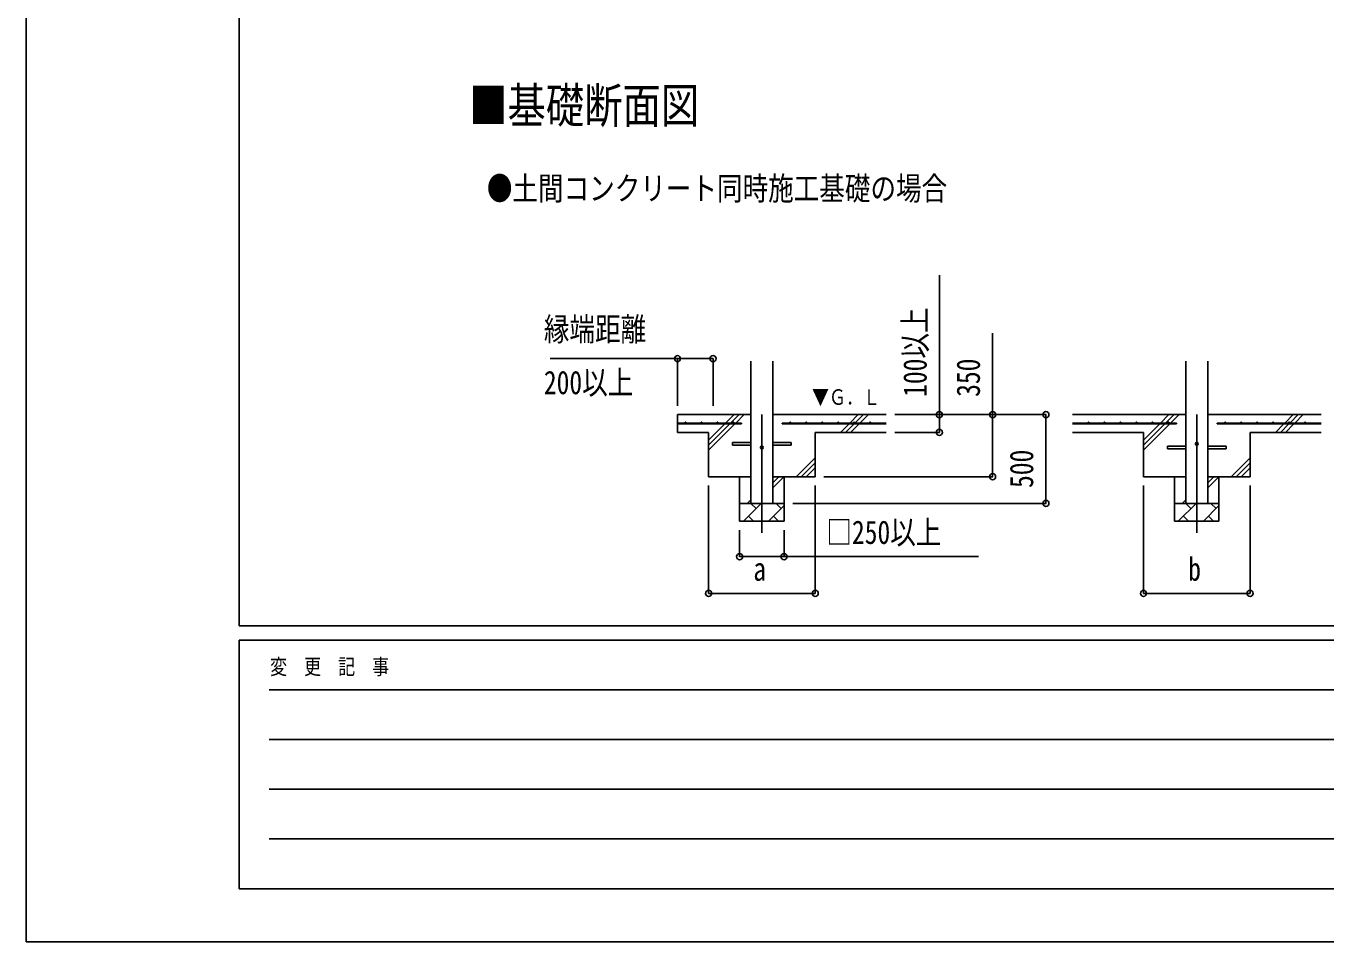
# Model space of a CAD drawing. Units: millimetres, scale not verified. Extents: x -16820 to 16820, y -11880 to 11880.
# Drawn here: x -16820 to -9497, y -11880 to -6722 of the extents above; entities that cross this region are included whole.
import ezdxf
from ezdxf.enums import TextEntityAlignment as Align

# ---------------------------------------------------------------- set-up
doc = ezdxf.new("R2010")
doc.units = ezdxf.units.MM
doc.header["$LTSCALE"] = 50
for name, color, linetype in [('0-2_USER1', 3, 'Continuous'), ('0-4_YKK_12', 2, 'Continuous'), ('0-5_YKK_13', 4, 'Continuous'), ('0-6_YKK_A1', 4, 'Continuous'), ('0-7_YKK_D', 6, 'Continuous'), ('0-8_YKK_ZWAK', 7, 'Continuous')]:
    doc.layers.add(name, color=color, linetype=linetype)
doc.styles.add('ＭＳ ゴシック', font='')
doc.styles.get('ＭＳ ゴシック').set_extended_font_data('MS Gothic')

msp = doc.modelspace()

# ---------------------------------------------------------------- linework, layer by layer
at = {"layer": '0-4_YKK_12'}
for p, q in [((-12674.92, -8910), (-12674.92, -9575.95)), ((-10224.92, -8910), (-10224.92, -9575.95))]:
    msp.add_line(p, q, dxfattribs=at)
at = {"layer": '0-5_YKK_13'}
for p, q in [((-12839.92, -9067), (-12737.42, -9067)), ((-12839.92, -9083), (-12839.92, -9067)), ((-12612.42, -9067), (-12509.92, -9067)), ((-12509.92, -9067), (-12509.92, -9083)), ((-12839.92, -9083), (-12737.42, -9083)), ((-12612.42, -9083), (-12509.92, -9083)), ((-10389.92, -9087), (-10287.42, -9087)), ((-10389.92, -9103), (-10389.92, -9087)), ((-10389.92, -9103), (-10287.42, -9103)), ((-10162.42, -9087), (-10059.92, -9087)), ((-10162.42, -9103), (-10059.92, -9103)), ((-10059.92, -9087), (-10059.92, -9103))]:
    msp.add_line(p, q, dxfattribs=at)
for centre in [(-10224.92, -9075), (-12674.92, -9095)]:
    msp.add_circle(centre, 8, dxfattribs=at)
at = {"layer": '0-6_YKK_A1'}
for p, q in [((-12737.42, -9410), (-12737.42, -8610)), ((-12612.42, -8610), (-12612.42, -9410)), ((-10287.42, -9410), (-10287.42, -8610)), ((-10162.42, -8610), (-10162.42, -9410)), ((-12737.42, -8910), (-13149.92, -8910)), ((-13149.92, -8910), (-13149.92, -9010)), ((-12878.99, -8957.5), (-12831.49, -8910)), ((-12850.71, -8957.5), (-12803.21, -8910)), ((-12822.42, -8957.5), (-12774.92, -8910)), ((-11974.92, -8910), (-12612.42, -8910)), ((-12178.99, -8957.5), (-12131.49, -8910)), ((-12150.71, -8957.5), (-12103.21, -8910)), ((-12122.42, -8957.5), (-12074.92, -8910)), ((-10287.42, -8910), (-10924.92, -8910)), ((-10428.99, -8957.5), (-10381.49, -8910)), ((-10400.71, -8957.5), (-10353.21, -8910)), ((-10372.42, -8957.5), (-10324.92, -8910)), ((-9524.92, -8910), (-10162.42, -8910)), ((-9728.99, -8957.5), (-9681.49, -8910)), ((-9700.71, -8957.5), (-9653.21, -8910)), ((-9672.42, -8957.5), (-9624.92, -8910)), ((-12789.92, -8957.5), (-13149.92, -8957.5)), ((-12789.92, -8962.5), (-13149.92, -8962.5)), ((-12974.92, -9110), (-12827.42, -8962.5)), ((-12974.92, -9053.43), (-12883.99, -8962.5)), ((-12974.92, -9081.72), (-12855.71, -8962.5)), ((-12789.92, -8957.5), (-12789.92, -8962.5)), ((-12559.92, -8957.5), (-11974.92, -8957.5)), ((-12559.92, -8957.5), (-12559.92, -8962.5)), ((-12559.92, -8962.5), (-11974.92, -8962.5)), ((-12231.49, -9010), (-12183.99, -8962.5)), ((-12203.21, -9010), (-12155.71, -8962.5)), ((-12174.92, -9010), (-12127.42, -8962.5)), ((-10339.92, -8957.5), (-10924.92, -8957.5)), ((-10339.92, -8962.5), (-10924.92, -8962.5)), ((-10524.92, -9110), (-10377.42, -8962.5)), ((-10524.92, -9053.43), (-10433.99, -8962.5)), ((-10524.92, -9081.72), (-10405.71, -8962.5)), ((-10339.92, -8957.5), (-10339.92, -8962.5)), ((-10109.92, -8957.5), (-9524.92, -8957.5)), ((-10109.92, -8957.5), (-10109.92, -8962.5)), ((-10109.92, -8962.5), (-9524.92, -8962.5)), ((-9781.49, -9010), (-9733.99, -8962.5)), ((-9753.21, -9010), (-9705.71, -8962.5)), ((-9724.92, -9010), (-9677.42, -8962.5)), ((-12974.92, -9010), (-13149.92, -9010)), ((-12974.92, -9010), (-12974.92, -9260)), ((-11974.92, -9010), (-12374.92, -9010)), ((-12374.92, -9010), (-12374.92, -9260)), ((-10524.92, -9010), (-10924.92, -9010)), ((-10524.92, -9010), (-10524.92, -9260)), ((-9924.92, -9010), (-9924.92, -9260)), ((-9924.92, -9010), (-9524.92, -9010)), ((-12481.49, -9260), (-12374.92, -9153.43)), ((-10031.49, -9260), (-9924.92, -9153.43)), ((-12453.21, -9260), (-12374.92, -9181.72)), ((-12424.92, -9260), (-12374.92, -9210)), ((-10003.21, -9260), (-9924.92, -9181.72)), ((-9974.92, -9260), (-9924.92, -9210)), ((-12737.42, -9260), (-12974.92, -9260)), ((-12799.92, -9260), (-12799.92, -9510)), ((-12612.42, -9321.67), (-12550.75, -9260)), ((-12612.42, -9293.38), (-12579.04, -9260)), ((-12374.92, -9260), (-12612.42, -9260)), ((-12549.92, -9260), (-12549.92, -9510)), ((-10287.42, -9260), (-10524.92, -9260)), ((-10349.92, -9260), (-10349.92, -9510)), ((-10162.42, -9321.67), (-10100.75, -9260)), ((-10162.42, -9293.38), (-10129.04, -9260)), ((-9924.92, -9260), (-10162.42, -9260)), ((-10099.92, -9260), (-10099.92, -9510)), ((-12549.92, -9410), (-12799.92, -9410)), ((-12779.18, -9510), (-12679.18, -9410)), ((-12757.32, -9410), (-12737.42, -9390.1)), ((-12707.74, -9438.55), (-12736.29, -9410)), ((-12637.76, -9510), (-12549.92, -9422.16)), ((-12566.32, -9438.55), (-12594.87, -9410)), ((-10099.92, -9410), (-10349.92, -9410)), ((-10329.18, -9510), (-10229.18, -9410)), ((-10307.32, -9410), (-10287.42, -9390.1)), ((-10257.74, -9438.55), (-10286.29, -9410)), ((-10187.76, -9510), (-10099.92, -9422.16)), ((-10116.32, -9438.55), (-10144.87, -9410)), ((-12549.92, -9510), (-12799.92, -9510)), ((-12750.63, -9481.45), (-12722.08, -9510)), ((-12609.21, -9481.45), (-12580.66, -9510)), ((-10099.92, -9510), (-10349.92, -9510)), ((-10300.63, -9481.45), (-10272.08, -9510)), ((-10159.21, -9481.45), (-10130.66, -9510))]:
    msp.add_line(p, q, dxfattribs=at)
for centre in [(-13104.92, -8955), (-13014.92, -8955), (-12924.92, -8955), (-12834.92, -8955), (-12514.92, -8955), (-12424.92, -8955), (-12334.92, -8955), (-12244.92, -8955), (-12154.92, -8955), (-12064.92, -8955), (-10834.92, -8955), (-10744.92, -8955), (-10654.92, -8955), (-10564.92, -8955), (-10474.92, -8955), (-10384.92, -8955), (-10064.92, -8955), (-9974.92, -8955), (-9884.92, -8955), (-9794.92, -8955), (-9704.92, -8955), (-9614.92, -8955)]:
    msp.add_circle(centre, 2.5, dxfattribs=at)
at = {"layer": '0-7_YKK_D'}
for p, q in [((-13149.92, -8594.74), (-13867.73, -8594.74)), ((-13149.92, -8860), (-13149.92, -8593.74)), ((-13149.92, -8594.74), (-12949.92, -8594.74)), ((-12949.92, -8860), (-12949.92, -8593.74)), ((-11924.92, -8910), (-11673.92, -8910)), ((-11924.92, -8910), (-11073.92, -8910)), ((-11924.92, -8910), (-11373.92, -8910)), ((-11074.92, -9410), (-11074.92, -8910)), ((-11924.92, -9010), (-11673.92, -9010)), ((-12324.92, -9260), (-11373.92, -9260)), ((-12974.92, -9310), (-12974.92, -9917.96)), ((-12373.92, -9310), (-12373.92, -9917.96)), ((-10524.92, -9310), (-10524.92, -9917.96)), ((-9924.92, -9310), (-9924.92, -9917.96)), ((-12499.92, -9410), (-11073.92, -9410)), ((-12799.92, -9560), (-12799.92, -9711)), ((-12549.92, -9560), (-12549.92, -9711)), ((-12974.92, -9916.96), (-12373.92, -9916.96)), ((-10524.92, -9916.96), (-9924.92, -9916.96))]:
    msp.add_line(p, q, dxfattribs=at)
for points in [[(-11674.92, -9010), (-11674.92, -8910), (-11674.92, -8125.2)], [(-11374.92, -9260), (-11374.92, -8910), (-11374.92, -8451.6)], [(-12799.92, -9710), (-12549.92, -9710), (-11453.79, -9710)]]:
    msp.add_lwpolyline(points, dxfattribs=at)
for centre in [(-13149.92, -8594.74), (-12949.92, -8594.74), (-11674.92, -8910), (-11374.92, -8910), (-11074.92, -8910), (-11674.92, -9010), (-11374.92, -9260), (-11074.92, -9410), (-12799.92, -9710), (-12549.92, -9710), (-12974.92, -9916.96), (-12373.92, -9916.96), (-10524.92, -9916.96), (-9924.92, -9916.96)]:
    msp.add_circle(centre, 17, dxfattribs=at)
at = {"layer": '0-8_YKK_ZWAK'}
for p, q in [((-15619.92, -10100), (-15619.92, 11100)), ((15580.08, -10100), (-15619.92, -10100)), ((-5219.92, -10180), (-15619.92, -10180)), ((-15619.92, -11580), (-15619.92, -10180)), ((-15449.92, -10460), (-5419.92, -10460)), ((-15449.92, -10740), (-5419.92, -10740)), ((-15449.92, -11020), (-5419.92, -11020)), ((-15449.92, -11300), (-5419.92, -11300)), ((-15619.92, -11580), (-5219.92, -11580))]:
    msp.add_line(p, q, dxfattribs=at)
msp.add_lwpolyline([(-16820, -11880), (16820, -11880), (16820, 11880), (-16820, 11880)], close=True, dxfattribs=at)

# ---------------------------------------------------------------- texts
at = {"layer": '0-2_USER1', "style": 'ＭＳ ゴシック', "width": 0.8}
for s, height, p in [('■基礎断面図', 197.9, (-14323.45, -7327.25)), ('●土間コンクリート同時施工基礎の場合', 132, (-14223.9, -7741.64))]:
    msp.add_text(s, height=height, dxfattribs=at).set_placement(p, align=Align.BOTTOM_LEFT)
at = {"layer": '0-6_YKK_A1', "style": 'ＭＳ ゴシック', "width": 0.8}
msp.add_text('▼Ｇ．Ｌ', height=87.98, dxfattribs=at).set_placement((-12392.77, -8881.55), align=Align.BOTTOM_LEFT)
at = {"layer": '0-7_YKK_D', "style": 'ＭＳ ゴシック', "width": 0.8}
for s, p in [('縁端距離', (-13902.72, -8534.74)), ('200以上', (-13902.72, -8834.74)), ('□250以上', (-12311.39, -9678)), ('b', (-10272.92, -9884.96)), ('a', (-12722.92, -9884.96))]:
    msp.add_text(s, height=132, dxfattribs=at).set_placement(p, align=Align.BOTTOM_LEFT)
for s, p in [('100以上', (-11706.92, -8810)), ('350', (-11406.92, -8810)), ('500', (-11106.92, -9323.2))]:
    msp.add_text(s, height=132, rotation=90, dxfattribs=at).set_placement(p, align=Align.BOTTOM_LEFT)
at = {"layer": '0-8_YKK_ZWAK', "style": 'ＭＳ ゴシック', "width": 0.8}
msp.add_text('変  更  記  事', height=87.98, dxfattribs=at).set_placement((-15445.24, -10400), align=Align.BOTTOM_LEFT)

doc.saveas('drawing.dxf')
